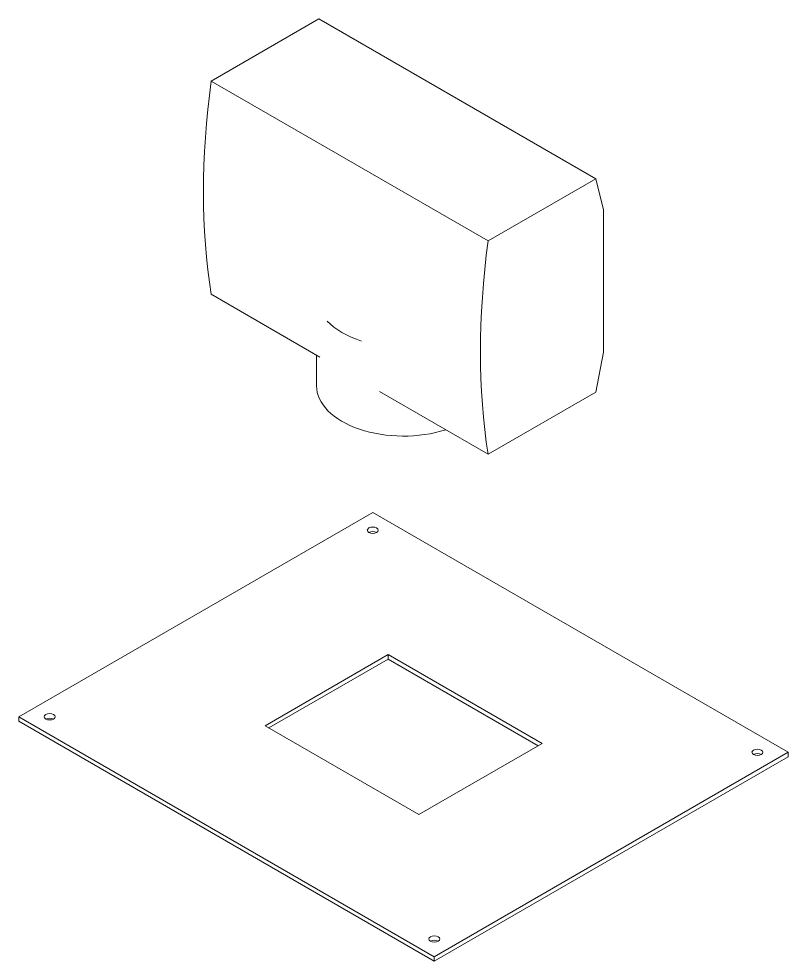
# Model space of a CAD drawing. Header units: inches. Extents: x 1.3 to 19, y 2 to 23.6.
import ezdxf

# ---------------------------------------------------------------- set-up
doc = ezdxf.new("R2010")
doc.units = ezdxf.units.IN
doc.header["$MEASUREMENT"] = 0
doc.layers.add('black', color=250, linetype='Continuous')

# ---------------------------------------------------------------- blocks, each defined once
blk = doc.blocks.new('A$C700F4CD6')
at = {"color": 0, "linetype": 'Continuous', "lineweight": 0, "extrusion": (2.83071e-16, 0.816497, 0.57735)}
for p, q in [((6.894, 41.09), (4.419, 39.661)), ((6.894, 41.09), (13.258, 37.416)), ((4.419, 39.661), (10.783, 35.987)), ((13.258, 37.416), (10.783, 35.987)), ((13.435, 36.702), (13.258, 37.416)), ((13.435, 33.436), (13.435, 36.702)), ((4.419, 34.762), (6.917, 33.321)), ((6.839, 33.365), (6.839, 32.66)), ((13.258, 32.517), (13.435, 33.436)), ((8.286, 32.53), (10.783, 31.088)), ((10.783, 31.088), (13.258, 32.517)), ((8.132, 29.751), (0, 25.056)), ((17.678, 24.24), (8.132, 29.751)), ((5.657, 24.852), (8.485, 26.485)), ((8.485, 26.485), (12.021, 24.444)), ((8.485, 26.485), (8.485, 26.383)), ((8.485, 26.383), (5.745, 24.801)), ((11.932, 24.393), (8.485, 26.383)), ((0, 25.056), (9.546, 19.545)), ((0, 24.954), (0, 25.056)), ((0, 24.954), (9.546, 19.443)), ((9.192, 22.811), (5.657, 24.852)), ((12.021, 24.444), (9.192, 22.811)), ((9.546, 19.545), (17.678, 24.24)), ((9.546, 19.443), (17.678, 24.138)), ((17.678, 24.138), (17.678, 24.24)), ((9.546, 19.443), (9.546, 19.545))]:
    blk.add_line(p, q, dxfattribs=at)
at = {"color": 0, "linetype": 'Continuous', "lineweight": 0}
for centre in [(17.059, 44.509), (23.423, 40.835)]:
    blk.add_ellipse(centre, major_axis=(-9.063, -15.697), ratio=0.57735, start_param=-0.951681, end_param=-0.619116, dxfattribs=at)
at = {"color": 0, "linetype": 'Continuous', "lineweight": 0, "extrusion": (2.22045e-16, 1.11022e-16, -1)}
blk.add_ellipse((8.839, 34.701), major_axis=(-2, 0), ratio=0.57735, start_param=-1.069014, end_param=-0.501782, dxfattribs=at)
at = {"color": 0, "linetype": 'Continuous', "lineweight": 0, "extrusion": (2.03383e-16, -3.64798e-29, -1)}
blk.add_ellipse((8.839, 32.66), major_axis=(-2, 0), ratio=0.57735, start_param=-2.077605, end_param=0, dxfattribs=at)
at = {"color": 0, "linetype": 'Continuous', "lineweight": 0, "extrusion": (1.7877e-16, 5.55112e-17, -1)}
for centre, major_axis in [((8.132, 29.343), (0.125, 0)), ((0.707, 25.056), (-0.125, 0)), ((16.971, 24.24), (0.125, 0)), ((9.546, 19.953), (-0.125, 0))]:
    blk.add_ellipse(centre, major_axis=major_axis, ratio=0.57735, start_param=-5.497787, end_param=0.785398, dxfattribs=at)
at = {"color": 0, "linetype": 'Continuous', "lineweight": 0, "extrusion": (1.7877e-16, -3.21347e-29, -1)}
for centre in [(8.132, 29.241), (0.707, 24.954)]:
    blk.add_ellipse(centre, major_axis=(0.125, 0), ratio=0.57735, start_param=-2.356194, end_param=-0.785398, dxfattribs=at)
at = {"color": 0, "linetype": 'Continuous', "lineweight": 0, "extrusion": (2.34281e-16, 5.55112e-17, -1)}
for centre in [(16.971, 24.138), (9.546, 19.851)]:
    blk.add_ellipse(centre, major_axis=(0.125, 0), ratio=0.57735, start_param=-2.356194, end_param=-0.785398, dxfattribs=at)

msp = doc.modelspace()

# ---------------------------------------------------------------- block references
at = {"layer": 'black'}
msp.add_blockref('A$C700F4CD6', (1.317, -17.445), dxfattribs=at)

doc.saveas('drawing.dxf')
